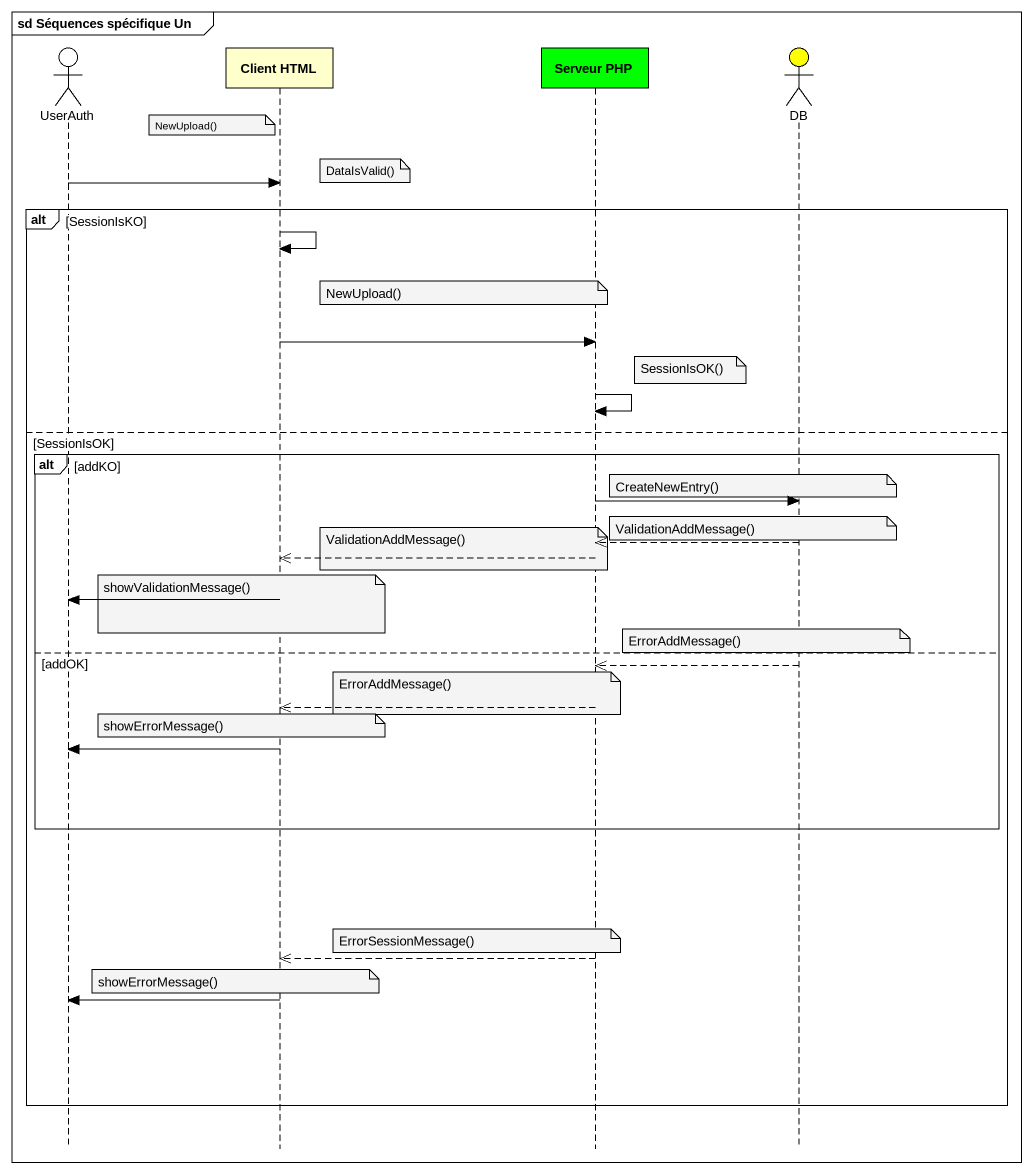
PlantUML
@startuml
mainframe sd Séquences spécifique Un
hide footbox
actor UserAuth
participant "Client HTML" as Client_HTML
participant "Serveur PHP" as Serveur_PHP #00FF00
actor DB #FFFF00

note left of Client_HTML : NewUpload()
note right of Client_HTML : DataIsValid()
UserAuth -> Client_HTML
alt SessionIsKO
  Client_HTML -> Client_HTML
  note over Serveur_PHP : NewUpload()
  Client_HTML -> Serveur_PHP
  note right of Serveur_PHP : SessionIsOK()
  Serveur_PHP -> Serveur_PHP
else SessionIsOK
  alt addKO
    note over DB : CreateNewEntry()
    Serveur_PHP -> DB
    note over DB : ValidationAddMessage()
    DB -->> Serveur_PHP
    note over Serveur_PHP : ValidationAddMessage()
    Serveur_PHP -->> Client_HTML
    Client_HTML -> UserAuth
    note over Client_HTML : showValidationMessage()
    note over DB : ErrorAddMessage()
  else addOK
    DB -->> Serveur_PHP
    note over Serveur_PHP : ErrorAddMessage()
    Serveur_PHP -->> Client_HTML
    note over Client_HTML : showErrorMessage()
    Client_HTML -> UserAuth
  end
  note over Serveur_PHP : ErrorSessionMessage()
  Serveur_PHP -->> Client_HTML
  note over Client_HTML : showErrorMessage()
  Client_HTML -> UserAuth
end
@enduml
